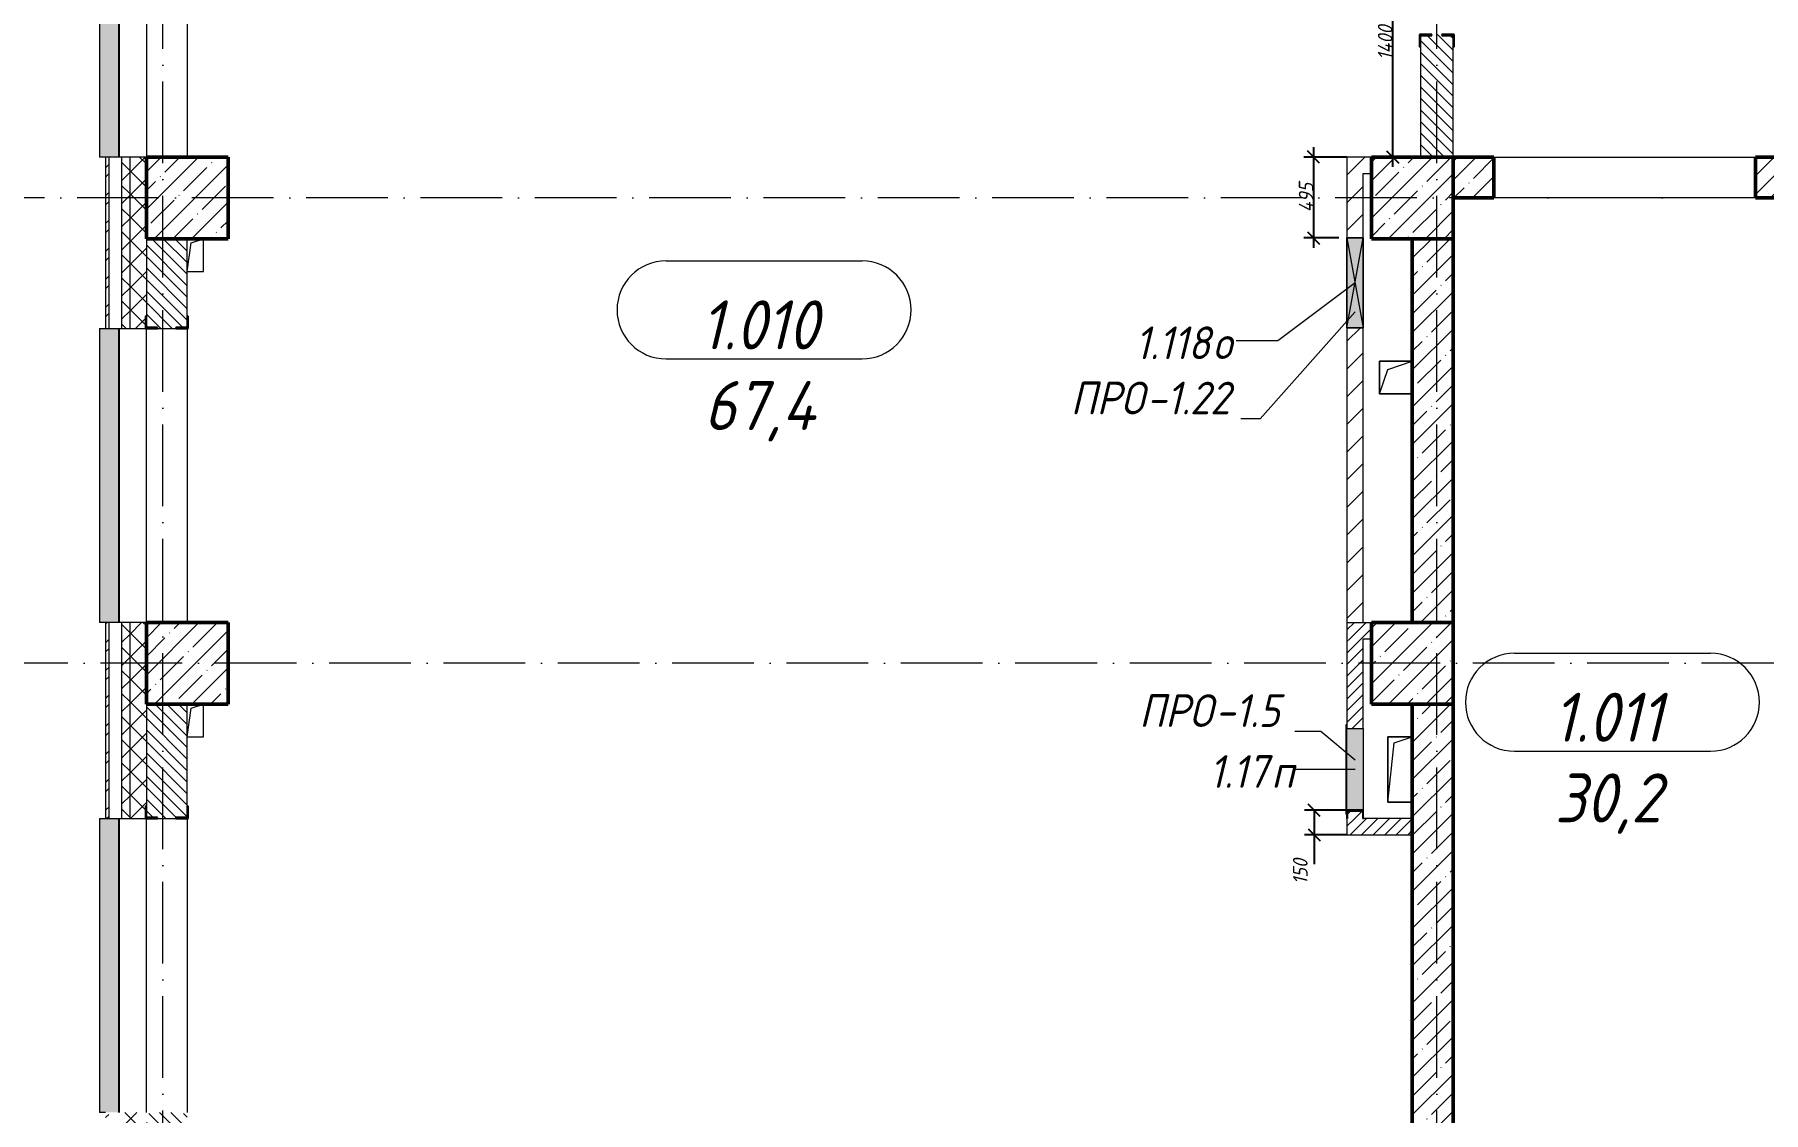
# Model space of a CAD drawing. Header units: millimetres. Extents: x -401725 to 250493, y 305116 to 802890.
# Drawn here: x -179649 to -169066, y 515197 to 521797 of the extents above; entities that cross this region are included whole.
import ezdxf

# ---------------------------------------------------------------- set-up
doc = ezdxf.new("R2010")
doc.units = ezdxf.units.MM
doc.linetypes.add('50_200_ШТРИХ_1Т_ш5_п1_п1_', pattern=[700, 500, -100, 0, -100])
for name, color, linetype, lineweight in [('A-____-____-DIMS', 7, 'Continuous', 9), ('A-DETL-GENF-OTLN', 7, 'Continuous', 9), ('A-FLOR-____-OTLN', 7, 'Continuous', 9), ('A-GENM-____-IDEN', 7, 'Continuous', 9), ('A-GENM-____-MCUT', 7, 'Continuous', 25), ('A-GENM-____-OTLN', 7, 'Continuous', 9), ('A-GENM-____-OTLN-1', 7, 'Continuous', 25), ('A-GLAZ-____-IDEN', 7, 'Continuous', 9), ('A-GLAZ-____-OTLN', 7, 'Continuous', 9), ('A-WALL-____-MCUT', 7, 'Continuous', 13), ('A-WALL-____-MCUT-1', 7, 'Continuous', 9), ('A-WALL-____-MCUT-2', 7, 'Continuous', 50), ('A-WALL-____-OTLN', 7, 'Continuous', 9), ('A-WALL-____-PATT-1', 7, 'Continuous', 9), ('A-WALL-FNSH-MCUT-1', 7, 'Continuous', 9), ('S-COLS-____-MCUT', 7, 'Continuous', 50), ('S-COLS-____-OTLN', 7, 'Continuous', 9), ('S-GRID-____-OTLN-1', 7, '50_200_ШТРИХ_1Т_ш5_п1_п1_', 9)]:
    doc.layers.add(name, color=color, linetype=linetype, lineweight=lineweight)
doc.layers.add('A-AREA-IDEN-1', color=7, linetype='Continuous', lineweight=9, true_color=0x000000)
doc.layers.add('A-GLAZ-____-OTLN-1', color=7, linetype='Continuous', lineweight=9, true_color=0xc0c0c0)
doc.styles.add('ISOCPEUR_I', font='isocpeui.ttf', dxfattribs={"width": 0.9, "height": 2.5})
doc.styles.add('ISOCPEUR_I_11', font='isocpeui.ttf', dxfattribs={"width": 0.9, "height": 200})
doc.styles.add('ISOCPEUR_I_7', font='isocpeui.ttf', dxfattribs={"width": 0.9, "height": 90})
doc.dimstyles.new('ISO-1_8_0_9К_СРЕДНИЙ_Кладочные_1', dxfattribs={"dimscale": 304.8, "dimtxt": 89.638306, "dimasz": 0.246063, "dimexe": 0.19685, "dimexo": 0, "dimgap": 0, "dimtad": 1, "dimdec": 3, "dimrnd": 0.001, "dimdsep": 46, "dimtxsty": 'ISOCPEUR_I_7', "dimblk1": 'OBLIQUE', "dimblk2": 'OBLIQUE', "dimsah": 1, "dimcen": 0.09, "dimdle": 0.19685, "dimazin": 0, "dimtfac": 1, "dimtdec": 4, "dimtix": 1, "dimtmove": 0, "dimatfit": 3, "dimfxl": 1, "dimtvp": 1, "dimtolj": 1, "dimtzin": 0, "dimarcsym": 2})
doc.dimstyles.new('ISO-1_8_0_9К_СРЕДНИЙ_Кладочные_2', dxfattribs={"dimscale": 304.8, "dimtxt": 89.638306, "dimasz": 0.246063, "dimexe": 0.19685, "dimexo": 0, "dimgap": 0, "dimtad": 1, "dimdec": 3, "dimrnd": 0.001, "dimdsep": 46, "dimtxsty": 'ISOCPEUR_I_7', "dimblk1": 'OBLIQUE', "dimblk2": 'OBLIQUE', "dimsah": 1, "dimcen": 0.09, "dimdle": 0.19685, "dimazin": 0, "dimtfac": 1, "dimtdec": 4, "dimtix": 1, "dimtmove": 1, "dimatfit": 3, "dimfxl": 1, "dimtvp": 1, "dimtolj": 1, "dimtzin": 0, "dimarcsym": 2})
pattern_1 = [(135, (-176515.067, 459015.94), (-35.35534, -35.35534), [])]
pattern_2 = [(45, (-176515.07, 459015.94), (-114.04925, 114.04925), []), (45, (-176401.02, 459015.94), (-114.04925, 114.04925), [201.612, -40.322, 3.353, -36.97])]
pattern_3 = [(45, (-176515.067, 459015.94), (-35.35534, 35.35534), [])]
pattern_4 = [(45, (-176515.07, 459015.94), (-84.85281, 84.85281), [])]
pattern_5 = [(45, (-176515.07, 459015.94), (-70.71068, 70.71068), []), (135, (-176515.07, 459015.94), (-70.71068, -70.71068), [])]

# ---------------------------------------------------------------- blocks, each defined once
blk = doc.blocks.new('BSC_Колонна _Прямоугольная - 500х500-V29-АР1_План отверстий 1 этажа в осях 1-64_Ю-ЯЯ')
at = {"layer": 'S-COLS-____-OTLN'}
h = blk.add_hatch(dxfattribs=at)
h.set_pattern_fill('FP_35', color=256, style=0, pattern_type=2)
h.set_pattern_definition([(45, (2200, -61781.04), (-114.04925, 114.04925), []), (45, (2314.05, -61781.04), (-114.04925, 114.04925), [201.613, -40.323, 3.353, -36.97])])
h.paths.add_polyline_path([(-250, -250), (250, -250), (250, 250), (-250, 250)], flags=0)
at = {"layer": 'S-COLS-____-MCUT'}
for p, q in [((250, 250), (-250, 250)), ((-250, 250), (-250, -250)), ((250, -250), (250, 250)), ((-250, -250), (250, -250))]:
    blk.add_line(p, q, dxfattribs=at)
blk = doc.blocks.new('BSC_Колонна _Прямоугольная - 500х500-V33-АР1_План отверстий 1 этажа в осях 1-64_Ю-ЯЯ')
at = {"layer": 'S-COLS-____-OTLN'}
h = blk.add_hatch(dxfattribs=at)
h.set_pattern_fill('FP_39', color=256, style=0, pattern_type=2)
h.set_pattern_definition([(45, (-5300, -61781.04), (-114.04925, 114.04925), []), (45, (-5185.95, -61781.04), (-114.04925, 114.04925), [201.613, -40.323, 3.353, -36.97])])
h.paths.add_polyline_path([(-250, -250), (250, -250), (250, 250), (-250, 250)], flags=0)
at = {"layer": 'S-COLS-____-MCUT'}
for p, q in [((250, 250), (-250, 250)), ((-250, 250), (-250, -250)), ((250, -250), (250, 250)), ((-250, -250), (250, -250))]:
    blk.add_line(p, q, dxfattribs=at)
blk = doc.blocks.new('BSC_Колонна _Прямоугольная - 500х500-V62-АР1_План отверстий 1 этажа в осях 1-64_Ю-ЯЯ')
at = {"layer": 'S-COLS-____-OTLN'}
h = blk.add_hatch(dxfattribs=at)
h.set_pattern_fill('FP_70', color=256, style=0, pattern_type=2)
h.set_pattern_definition([(45, (2200, -58931.04), (-114.04925, 114.04925), []), (45, (2314.05, -58931.04), (-114.04925, 114.04925), [201.613, -40.323, 3.353, -36.97])])
h.paths.add_polyline_path([(-250, -250), (250, -250), (250, 250), (-250, 250), (-250, -93)], flags=0)
at = {"layer": 'S-COLS-____-MCUT'}
for p, q in [((250, 250), (-250, 250)), ((-250, 250), (-250, -250)), ((250, -250), (250, 250)), ((-250, -250), (250, -250))]:
    blk.add_line(p, q, dxfattribs=at)
blk = doc.blocks.new('BSC_Колонна _Прямоугольная - 500х500-V63-АР1_План отверстий 1 этажа в осях 1-64_Ю-ЯЯ')
at = {"layer": 'S-COLS-____-OTLN'}
h = blk.add_hatch(dxfattribs=at)
h.set_pattern_fill('FP_71', color=256, style=0, pattern_type=2)
h.set_pattern_definition([(45, (-5300, -58931.04), (-114.04925, 114.04925), []), (45, (-5185.95, -58931.04), (-114.04925, 114.04925), [201.613, -40.323, 3.353, -36.97])])
h.paths.add_polyline_path([(-250, -250), (250, -250), (250, 250), (-250, 250)], flags=0)
at = {"layer": 'S-COLS-____-MCUT'}
for p, q in [((250, 250), (-250, 250)), ((-250, 250), (-250, -250)), ((250, -250), (250, 250)), ((-250, -250), (250, -250))]:
    blk.add_line(p, q, dxfattribs=at)
blk = doc.blocks.new('Фахверк_СКБ_Уголок - 200_4010-27904286-АР1_План отверстий 1 этажа в осях 1-64_Ю-ЯЯ')
at = {"layer": 'A-GENM-____-MCUT'}
for p, q in [((200, 156), (125, 156)), ((125, 156), (125, 81)), ((131, 81), (131, 150)), ((131, 150), (200, 150)), ((200, 150), (200, 156)), ((125, 81), (131, 81)), ((131, 19), (125, 19)), ((125, 19), (125, -56)), ((131, -50), (131, 19)), ((125, -56), (200, -56)), ((200, -50), (131, -50)), ((200, -56), (200, -50))]:
    blk.add_line(p, q, dxfattribs=at)
blk = doc.blocks.new('Фахверк_СКБ_Уголок - 250_2700-27497298-АР1_План отверстий 1 этажа в осях 1-64_Ю-ЯЯ')
at = {"layer": 'A-GENM-____-MCUT'}
for p, q in [((200, 181), (125, 181)), ((125, 181), (125, 106)), ((125, 106), (131, 106)), ((131, 106), (131, 175)), ((131, 175), (200, 175)), ((200, 175), (200, 181)), ((131, -6), (125, -6)), ((125, -6), (125, -81)), ((125, -81), (200, -81)), ((131, -75), (131, -6)), ((200, -75), (131, -75)), ((200, -81), (200, -75))]:
    blk.add_line(p, q, dxfattribs=at)
blk = doc.blocks.new('AR_Отверстие Ниша - Лючок-32405808-АР1_План отверстий 1 этажа в осях 1-64_Ю-ЯЯ')
at = {"layer": 'A-GLAZ-____-OTLN'}
blk.add_hatch(color=256, dxfattribs=at).paths.add_polyline_path([(-250, 50), (-250, -50), (250, -50), (250, 50)], flags=0)
for p, q in [((-250, 50), (250, 50)), ((250, 50), (250, -50)), ((250, -50), (-250, -50))]:
    blk.add_line(p, q, dxfattribs=at)
blk = doc.blocks.new('Л_Общий_Лючок - Лючок-29741473-АР1_План отверстий 1 этажа в осях 1-64_Ю-ЯЯ')
at = {"layer": 'A-GLAZ-____-OTLN-1'}
blk.add_hatch(color=256, dxfattribs=at).paths.add_polyline_path([(524, 0), (-24, 0), (-24, -6), (524, -6)], flags=0)
at = {"layer": 'A-GLAZ-____-OTLN'}
for p, q in [((-24, 0), (-24, -6)), ((524, 0), (524, -6)), ((-24, -6), (524, -6))]:
    blk.add_line(p, q, dxfattribs=at)
blk = doc.blocks.new('154_Фахверк_СКБ_Швеллер - Тип_100_4010_1-28088705-АР1_План отверстий 1 этажа в осях 1-64_Ю-ЯЯ')
at = {"layer": 'A-GENM-____-MCUT'}
for p, q in [((175, 50), (125, 50)), ((125, 50), (125, -50)), ((128, 47), (175, 47)), ((128, -47), (128, 47)), ((175, 47), (175, 50)), ((125, -50), (175, -50)), ((175, -47), (128, -47)), ((175, -50), (175, -47))]:
    blk.add_line(p, q, dxfattribs=at)
blk = doc.blocks.new('AR_Отверстие прямоугольное _в плите_ - AR_Отверстие прямоугольное _в плите_-30459278-АР1_План отверстий 1 этажа в осях 1-64_Ю-ЯЯ')
at = {"layer": 'A-GENM-____-OTLN'}
for p, q in [((75, 200), (-75, 200)), ((-75, 200), (-75, -200)), ((-75, -200), (-37, 163)), ((-37, 163), (75, 200)), ((-75, -200), (75, -200))]:
    blk.add_line(p, q, dxfattribs=at)
blk = doc.blocks.new('AR_Отверстие прямоугольное _в плите_ - AR_Отверстие прямоугольное _в плите_-V212-АР1_План отверстий 1 этажа в осях 1-64_Ю-ЯЯ')
at = {"layer": 'A-GENM-____-OTLN'}
for p, q in [((50, 100), (-50, 100)), ((-50, -100), (-25, 75)), ((-25, 75), (50, 100)), ((50, -100), (50, 100)), ((-50, -100), (50, -100))]:
    blk.add_line(p, q, dxfattribs=at)
blk = doc.blocks.new('AR_Отверстие прямоугольное _в плите_ - AR_Отверстие прямоугольное _в плите_-V246-АР1_План отверстий 1 этажа в осях 1-64_Ю-ЯЯ')
at = {"layer": 'A-GENM-____-OTLN'}
for p, q in [((100, 100), (-100, 100)), ((-100, 100), (-100, -100)), ((-100, -100), (-50, 50)), ((-50, 50), (100, 100)), ((-100, -100), (100, -100))]:
    blk.add_line(p, q, dxfattribs=at)
blk = doc.blocks.new('Отлив_СКБ - Отлив витража_120_НВФ-31885689-АР1_План отверстий 1 этажа в осях 1-64_Ю-ЯЯ')
at = {"layer": 'A-GLAZ-____-OTLN-1'}
for points in [[(1800, 2), (1800, 120), (0, 120), (0, 2), (750, 2)], [(1800, 0), (1800, 2), (0, 2), (0, 0), (750, 0)]]:
    blk.add_hatch(color=256, dxfattribs=at).paths.add_polyline_path(points, flags=0)
at = {"layer": 'A-GLAZ-____-OTLN'}
for p, q in [((0, 83), (0, 120)), ((1800, 120), (0, 120)), ((1800, 120), (1800, 83)), ((0, 2), (1800, 2)), ((1800, 0), (0, 0))]:
    blk.add_line(p, q, dxfattribs=at)
blk = doc.blocks.new('AR_Отверстие прямоугольное _в стене_ - AR_Отверстие прямоугольное _в стене__ОВ-36689316-АР1_План отверстий 1 этажа в осях 1-64_Ю-ЯЯ')
at = {"layer": 'A-GLAZ-____-OTLN'}
blk.add_hatch(color=256, dxfattribs=at).paths.add_polyline_path([(-275, -50), (275, -50), (275, 50), (-275, 50)], flags=0)
at = {"layer": 'A-DETL-GENF-OTLN'}
for p, q in [((-275, -50), (-275, 50)), ((-275, 50), (275, 50)), ((275, 50), (-275, -50)), ((-275, 50), (275, -50)), ((275, 50), (-275, 50)), ((-275, 50), (-275, -50)), ((275, 50), (275, -50)), ((275, -50), (275, 50)), ((275, -50), (-275, -50)), ((-275, -50), (275, -50))]:
    blk.add_line(p, q, dxfattribs=at)
blk = doc.blocks.new('_Oblique')
at = {"color": 0, "linetype": 'ByBlock', "lineweight": -2}
blk.add_line((-0.5, -0.5), (0.5, 0.5), dxfattribs=at)
blk = doc.blocks.new('*D13602')
at = {"layer": 'A-____-____-DIMS', "color": 0, "lineweight": -2, "transparency": 16777216}
for p, q in [((-171567, 517047), (-171876, 517047)), ((-171816, 517047), (-171816, 516837)), ((-171615, 516897), (-171876, 516897)), ((-171816, 516897), (-171816, 516718))]:
    blk.add_line(p, q, dxfattribs=at)
at = {"layer": 'Defpoints', "color": 0, "transparency": 16777216}
for p in [(-171816, 517047), (-171567, 517047), (-171615, 516897)]:
    blk.add_point(p, dxfattribs=at)
at = {"layer": 'A-____-____-DIMS', "color": 0, "lineweight": -2, "transparency": 16777216, "xscale": 75, "yscale": 75, "zscale": 75}
for p, rotation in [((-171816, 517047), 90), ((-171816, 516897), 270)]:
    blk.add_blockref('_Oblique', p, dxfattribs=dict(at, rotation=rotation))
at = {"layer": 'A-____-____-DIMS', "color": 0, "transparency": 16777216, "insert": (-171946, 516594), "char_height": 90, "width": 368.21, "attachment_point": 1, "rotation": 90, "line_spacing_factor": 1.149209, "style": 'ISOCPEUR_I_7'}
blk.add_mtext('\\A1;150', dxfattribs=at)
blk = doc.blocks.new('*D13635')
at = {"layer": 'A-____-____-DIMS', "color": 0, "lineweight": -2, "transparency": 16777216}
for p, q in [((-171171, 522447), (-171396, 522447)), ((-171336, 522507), (-171336, 520987)), ((-170965, 521047), (-171396, 521047))]:
    blk.add_line(p, q, dxfattribs=at)
at = {"layer": 'Defpoints', "color": 0, "transparency": 16777216}
for p in [(-171171, 522447), (-171336, 521047), (-170965, 521047)]:
    blk.add_point(p, dxfattribs=at)
at = {"layer": 'A-____-____-DIMS', "color": 0, "lineweight": -2, "transparency": 16777216, "xscale": 75, "yscale": 75, "zscale": 75}
for p, rotation in [((-171336, 522447), 90), ((-171336, 521047), 270)]:
    blk.add_blockref('_Oblique', p, dxfattribs=dict(at, rotation=rotation))
at = {"layer": 'A-____-____-DIMS', "color": 0, "transparency": 16777216, "insert": (-171381, 521747), "char_height": 90, "width": 521.28, "attachment_point": 5, "rotation": 90, "style": 'ISOCPEUR_I_7'}
blk.add_mtext('\\A1;1400', dxfattribs=at)
blk = doc.blocks.new('*D13636')
at = {"layer": 'A-____-____-DIMS', "color": 0, "lineweight": -2, "transparency": 16777216}
for p, q in [((-171615, 521047), (-171880, 521047)), ((-171820, 521107), (-171820, 520492)), ((-171665, 520552), (-171880, 520552))]:
    blk.add_line(p, q, dxfattribs=at)
at = {"layer": 'Defpoints', "color": 0, "transparency": 16777216}
for p in [(-171615, 521047), (-171820, 520552), (-171665, 520552)]:
    blk.add_point(p, dxfattribs=at)
at = {"layer": 'A-____-____-DIMS', "color": 0, "lineweight": -2, "transparency": 16777216, "xscale": 75, "yscale": 75, "zscale": 75}
for p, rotation in [((-171820, 521047), 90), ((-171820, 520552), 270)]:
    blk.add_blockref('_Oblique', p, dxfattribs=dict(at, rotation=rotation))
at = {"layer": 'A-____-____-DIMS', "color": 0, "transparency": 16777216, "insert": (-171865, 520799), "char_height": 90, "width": 426.13, "attachment_point": 5, "rotation": 90, "style": 'ISOCPEUR_I_7'}
blk.add_mtext('\\A1;495', dxfattribs=at)
blk = doc.blocks.new('AAR_СКБ_Марка_помещения_1_5 ммп - Номер _ Площадь-27962135-АИ_План этажа_Стены_1')
at = {"layer": 'A-AREA-IDEN-1'}
for p, q in [((-2.987, 3), (3.013, 3)), ((-2.987, 0), (3.013, 0))]:
    blk.add_line(p, q, dxfattribs=at)
for centre, start, end in [((-2.987, 1.5), 90, 270), ((3.013, 1.5), 270, 90)]:
    blk.add_arc(centre, 1.5, start, end, dxfattribs=at)

msp = doc.modelspace()

# ---------------------------------------------------------------- hatches: boundary and pattern name
at = {"layer": 'A-WALL-____-PATT-1'}
h = msp.add_hatch(dxfattribs=at)
h.set_pattern_fill('FP_3', color=256, style=0, pattern_type=2)
h.set_pattern_definition([(45, (-176515.07, 459015.94), (-85.53659, 85.53659), []), (45, (-176458.04, 459015.94), (-85.53659, 85.53659), [])])
h.paths.add_polyline_path([(-179215.0675, 513946.983), (-179195.0675, 513946.983), (-179195.0675, 515196.983), (-179215.0675, 515196.983), (-179215.0675, 514625.3138)], flags=0)
h.paths.add_polyline_path([(-179215.0675, 516996.983), (-179195.0675, 516996.983), (-179195.0675, 518196.983), (-179215.0675, 518196.983), (-179215.0675, 517854.284)], flags=0)
h.paths.add_polyline_path([(-179195.0675, 519996.983), (-179195.0675, 521046.983), (-179215.0675, 521046.983), (-179215.0675, 519996.983)], flags=0)
h.paths.add_polyline_path([(-179195.0675, 522846.983), (-179195.0675, 523996.983), (-179215.0675, 523996.983), (-179215.0675, 522846.983)], flags=0)
h.paths.add_polyline_path([(-179215.0675, 525796.983), (-179195.0675, 525796.983), (-179195.0675, 526946.983), (-179215.0675, 526946.983), (-179215.0675, 525926.7096)], flags=0)
h = msp.add_hatch(dxfattribs=at)
h.set_pattern_fill('FP_1', color=256, style=0, pattern_type=2)
h.set_pattern_definition(pattern_5)
h.paths.add_polyline_path([(-179115.0675, 514046.983), (-179065.0675, 514046.983), (-179065.0675, 515196.983), (-179115.0675, 515196.983), (-179115.0675, 514625.3138)], flags=0)
h.paths.add_polyline_path([(-179115.0675, 516996.983), (-179065.0675, 516996.983), (-179065.0675, 518196.983), (-179115.0675, 518196.983), (-179115.0675, 517854.284)], flags=0)
h.paths.add_polyline_path([(-179115.0675, 519996.983), (-179065.0675, 519996.983), (-179065.0675, 521046.983), (-179115.0675, 521046.983), (-179115.0675, 520276.0117)], flags=0)
h.paths.add_polyline_path([(-179065.0675, 522846.983), (-179065.0675, 523996.983), (-179115.0675, 523996.983), (-179115.0675, 522846.983)], flags=0)
h.paths.add_polyline_path([(-179065.0675, 525796.983), (-179065.0675, 526696.983), (-179115.0675, 526696.983), (-179115.0675, 525796.983)], flags=0)
h = msp.add_hatch(dxfattribs=at)
h.set_pattern_fill('FP_1', color=256, style=0, pattern_type=2)
h.set_pattern_definition(pattern_5)
h.paths.add_polyline_path([(-179065.0675, 514096.983), (-178965.0675, 514096.983), (-178965.0675, 515121.983), (-178971.0675, 515121.983), (-178971.0675, 515196.983), (-179065.0675, 515196.983), (-179065.0675, 514625.3138)], flags=0)
h.paths.add_polyline_path([(-178971.0675, 516996.983), (-178971.0675, 517071.983), (-178965.0675, 517071.983), (-178965.0675, 518196.983), (-179065.0675, 518196.983), (-179065.0675, 516996.983)], flags=0)
h.paths.add_polyline_path([(-178971.0675, 519996.983), (-178971.0675, 520071.983), (-178965.0675, 520071.983), (-178965.0675, 521046.983), (-179065.0675, 521046.983), (-179065.0675, 519996.983)], flags=0)
h.paths.add_polyline_path([(-178971.0675, 522846.983), (-178971.0675, 522921.983), (-178965.0675, 522921.983), (-178965.0675, 523921.983), (-178971.0675, 523921.983), (-178971.0675, 523996.983), (-179065.0675, 523996.983), (-179065.0675, 522846.983)], flags=0)
h.paths.add_polyline_path([(-179065.0675, 525796.983), (-178971.0675, 525796.983), (-178971.0675, 525871.983), (-178965.0675, 525871.983), (-178965.0675, 526696.983), (-179065.0675, 526696.983), (-179065.0675, 525926.7096)], flags=0)
h = msp.add_hatch(dxfattribs=at)
h.set_pattern_fill('FP_6', color=256, style=0, pattern_type=2)
h.set_pattern_definition(pattern_1)
h.paths.add_polyline_path([(-171034.0675, 521046.983), (-170965.0675, 521046.983), (-170965.0675, 521790.983), (-171034.0675, 521790.983), (-171034.0675, 521796.983), (-171096.0675, 521796.983), (-171096.0675, 521790.983), (-171165.0675, 521790.983), (-171165.0675, 521046.983)], flags=0)
h.paths.add_polyline_path([(-171034.0675, 523496.983), (-171034.0675, 523502.983), (-170965.0675, 523502.983), (-170965.0675, 526196.983), (-171165.0675, 526196.983), (-171165.0675, 523502.983), (-171096.0675, 523502.983), (-171096.0675, 523496.983)], flags=0)
h = msp.add_hatch(dxfattribs=at)
h.set_pattern_fill('FP_4', color=256, style=0, pattern_type=2)
h.set_pattern_definition(pattern_4)
h.paths.add_polyline_path([(-171515.0675, 520946.983), (-171465.0675, 520946.983), (-171465.0675, 521046.983), (-171615.0675, 521046.983), (-171615.0675, 520946.983)], flags=0)
h = msp.add_hatch(dxfattribs=at)
h.set_pattern_fill('FP_13', color=256, style=0, pattern_type=2)
h.set_pattern_definition(pattern_2)
h.paths.add_polyline_path([(-168915.0675, 520796.983), (-168915.0675, 521046.983), (-169115.0675, 521046.983), (-169115.0675, 520796.983)], flags=0)
h.paths.add_polyline_path([(-170965.0675, 520796.983), (-170715.0675, 520796.983), (-170715.0675, 521046.983), (-170965.0675, 521046.983)], flags=0)
h = msp.add_hatch(dxfattribs=at)
h.set_pattern_fill('FP_4', color=256, style=0, pattern_type=2)
h.set_pattern_definition(pattern_4)
h.paths.add_polyline_path([(-171515.0675, 518196.983), (-171515.0675, 520001.983), (-171615.0675, 520001.983), (-171615.0675, 518196.983)], flags=0)
h.paths.add_polyline_path([(-171615.0675, 520551.983), (-171515.0675, 520551.983), (-171515.0675, 520946.983), (-171615.0675, 520946.983)], flags=0)
h = msp.add_hatch(dxfattribs=at)
h.set_pattern_fill('FP_6', color=256, style=0, pattern_type=2)
h.set_pattern_definition(pattern_1)
h.paths.add_polyline_path([(-178784.0675, 519996.983), (-178784.0675, 520002.983), (-178715.0675, 520002.983), (-178715.0675, 520546.983), (-178965.0675, 520546.983), (-178965.0675, 520002.983), (-178896.0675, 520002.983), (-178896.0675, 519996.983)], flags=0)
h = msp.add_hatch(dxfattribs=at)
h.set_pattern_fill('FP_13', color=256, style=0, pattern_type=2)
h.set_pattern_definition(pattern_2)
h.paths.add_polyline_path([(-170965.0675, 518196.983), (-170965.0675, 520546.983), (-171215.0675, 520546.983), (-171215.0675, 518196.983)], flags=0)
h = msp.add_hatch(dxfattribs=at)
h.set_pattern_fill('FP_5', color=256, style=0, pattern_type=2)
h.set_pattern_definition(pattern_3)
h.paths.add_polyline_path([(-171515.0675, 518096.983), (-171465.0675, 518096.983), (-171465.0675, 518196.983), (-171615.0675, 518196.983), (-171615.0675, 518096.983)], flags=0)
h = msp.add_hatch(dxfattribs=at)
h.set_pattern_fill('FP_5', color=256, style=0, pattern_type=2)
h.set_pattern_definition(pattern_3)
h.paths.add_polyline_path([(-171518.0675, 516996.983), (-171518.0675, 517043.983), (-171612.0675, 517043.983), (-171612.0675, 516996.983), (-171565.0675, 516996.983)], flags=0)
h.paths.add_polyline_path([(-171615.0675, 517546.983), (-171515.0675, 517546.983), (-171515.0675, 518096.983), (-171615.0675, 518096.983)], flags=0)
h = msp.add_hatch(dxfattribs=at)
h.set_pattern_fill('FP_6', color=256, style=0, pattern_type=2)
h.set_pattern_definition(pattern_1)
h.paths.add_polyline_path([(-178715.0675, 514696.983), (-178715.0675, 515190.983), (-178784.0675, 515190.983), (-178784.0675, 515196.983), (-178896.0675, 515196.983), (-178896.0675, 515190.983), (-178965.0675, 515190.983), (-178965.0675, 514696.983), (-178784.0675, 514696.983)], flags=0)
h.paths.add_polyline_path([(-178784.0675, 516996.983), (-178784.0675, 517002.983), (-178715.0675, 517002.983), (-178715.0675, 517696.983), (-178965.0675, 517696.983), (-178965.0675, 517002.983), (-178896.0675, 517002.983), (-178896.0675, 516996.983)], flags=0)
h = msp.add_hatch(dxfattribs=at)
h.set_pattern_fill('FP_13', color=256, style=0, pattern_type=2)
h.set_pattern_definition(pattern_2)
h.paths.add_polyline_path([(-170965.0675, 514446.983), (-170965.0675, 517696.983), (-171215.0675, 517696.983), (-171215.0675, 514446.983)], flags=0)
h = msp.add_hatch(dxfattribs=at)
h.set_pattern_fill('FP_5', color=256, style=0, pattern_type=2)
h.set_pattern_definition(pattern_3)
h.paths.add_polyline_path([(-171515.0675, 516896.983), (-171215.0675, 516896.983), (-171215.0675, 516996.983), (-171615.0675, 516996.983), (-171615.0675, 516896.983), (-171518.0675, 516896.983)], flags=0)

# ---------------------------------------------------------------- linework, layer by layer
at = {"layer": 'A-FLOR-____-OTLN'}
for p, q in [((-171415.0675, 519796.983), (-171215.0675, 519796.983)), ((-171415.0675, 519596.983), (-171415.0675, 519796.983)), ((-171215.0675, 519596.983), (-171415.0675, 519596.983)), ((-171365.0675, 517496.983), (-171215.0675, 517496.983)), ((-171365.0675, 517096.983), (-171365.0675, 517496.983)), ((-171215.0675, 517096.983), (-171365.0675, 517096.983))]:
    msp.add_line(p, q, dxfattribs=at)
at = {"layer": 'A-GENM-____-IDEN'}
for p, q in [((-171565.0675, 520099.7468), (-172145.6501, 519444.309)), ((-172145.6501, 519444.309), (-172264.8319, 519444.309)), ((-171774.5456, 517530.1756), (-171934.0237, 517530.1756)), ((-171565.0675, 517354.2062), (-171774.5456, 517530.1756))]:
    msp.add_line(p, q, dxfattribs=at)
at = {"layer": 'A-GLAZ-____-IDEN'}
for p, q in [((-171565.0675, 520276.983), (-172039.0446, 519922.1911)), ((-172039.0446, 519922.1911), (-172292.8125, 519922.1911)), ((-171565.0675, 517296.983), (-171934.0237, 517296.983))]:
    msp.add_line(p, q, dxfattribs=at)
at = {"layer": 'A-WALL-____-MCUT'}
for p, q in [((-171165.0675, 521721.983), (-171165.0675, 521046.983)), ((-170965.0675, 521046.983), (-170965.0675, 521721.983)), ((-178965.0675, 521046.983), (-179195.0675, 521046.983)), ((-179195.0675, 521046.983), (-179195.0675, 519996.983)), ((-178715.0675, 520071.983), (-178715.0675, 520546.983)), ((-179195.0675, 519996.983), (-178971.0675, 519996.983)), ((-178896.0675, 519996.983), (-178784.0675, 519996.983)), ((-178965.0675, 518196.983), (-179195.0675, 518196.983)), ((-179195.0675, 518196.983), (-179195.0675, 516996.983)), ((-178715.0675, 517071.983), (-178715.0675, 517696.983)), ((-179195.0675, 516996.983), (-178971.0675, 516996.983)), ((-178896.0675, 516996.983), (-178784.0675, 516996.983))]:
    msp.add_line(p, q, dxfattribs=at)
at = {"layer": 'A-WALL-____-MCUT-1'}
for p, q in [((-179115.0675, 519996.983), (-179115.0675, 521046.983)), ((-179065.0675, 519996.983), (-179065.0675, 521046.983)), ((-178965.0675, 520546.983), (-178965.0675, 520071.983)), ((-179115.0675, 516996.983), (-179115.0675, 518196.983)), ((-179065.0675, 516996.983), (-179065.0675, 518196.983)), ((-178965.0675, 517696.983), (-178965.0675, 517071.983))]:
    msp.add_line(p, q, dxfattribs=at)
at = {"layer": 'A-WALL-____-MCUT-2'}
for p, q in [((-170715.0675, 521046.983), (-170965.0675, 521046.983)), ((-170715.0675, 520796.983), (-170715.0675, 521046.983)), ((-168915.0675, 521046.983), (-169115.0675, 521046.983)), ((-169115.0675, 521046.983), (-169115.0675, 520796.983)), ((-170965.0675, 520796.983), (-170715.0675, 520796.983)), ((-169115.0675, 520796.983), (-168915.0675, 520796.983)), ((-171215.0675, 520546.983), (-171215.0675, 518196.983)), ((-170965.0675, 518196.983), (-170965.0675, 520546.983)), ((-171215.0675, 517696.983), (-171215.0675, 514446.983)), ((-170965.0675, 514196.983), (-170965.0675, 517696.983))]:
    msp.add_line(p, q, dxfattribs=at)
at = {"layer": 'A-WALL-____-OTLN'}
for p, q in [((-178965.0675, 522846.983), (-178965.0675, 521046.983)), ((-178715.0675, 522846.983), (-178715.0675, 521046.983)), ((-170715.0675, 521046.983), (-169115.0675, 521046.983)), ((-169115.0675, 520796.983), (-170715.0675, 520796.983)), ((-178965.0675, 518196.983), (-178965.0675, 519996.983)), ((-178715.0675, 519996.983), (-178715.0675, 518196.983)), ((-178965.0675, 515196.983), (-178965.0675, 516996.983)), ((-178715.0675, 516996.983), (-178715.0675, 515196.983))]:
    msp.add_line(p, q, dxfattribs=at)
at = {"layer": 'A-WALL-FNSH-MCUT-1'}
for p, q in [((-179215.0675, 521046.983), (-179215.0675, 519996.983)), ((-179195.0675, 521046.983), (-179215.0675, 521046.983)), ((-171615.0675, 521046.983), (-171615.0675, 520551.983)), ((-171465.0675, 521046.983), (-171615.0675, 521046.983)), ((-171515.0675, 520551.983), (-171515.0675, 520946.983)), ((-171515.0675, 520946.983), (-171465.0675, 520946.983)), ((-179215.0675, 519996.983), (-179195.0675, 519996.983)), ((-171615.0675, 520001.983), (-171615.0675, 517546.983)), ((-171515.0675, 518196.983), (-171515.0675, 520001.983)), ((-179215.0675, 518196.983), (-179215.0675, 516996.983)), ((-179195.0675, 518196.983), (-179215.0675, 518196.983)), ((-171615.0675, 518196.983), (-171465.0675, 518196.983)), ((-171515.0675, 517546.983), (-171515.0675, 518096.983)), ((-171515.0675, 518096.983), (-171465.0675, 518096.983)), ((-179215.0675, 516996.983), (-179195.0675, 516996.983)), ((-171615.0675, 516996.983), (-171615.0675, 516896.983)), ((-171215.0675, 516996.983), (-171515.0675, 516996.983)), ((-171615.0675, 516896.983), (-171215.0675, 516896.983))]:
    msp.add_line(p, q, dxfattribs=at)
at = {"layer": 'S-GRID-____-OTLN-1'}
for p, q in [((-178865.0675, 511907.5288), (-178865.0675, 549908.7924)), ((-171065.0675, 511907.5288), (-171065.0675, 549908.7924)), ((-165585.6869, 520796.983), (-181183.8377, 520796.983)), ((-101035.027, 517946.983), (-181183.8377, 517946.983))]:
    msp.add_line(p, q, dxfattribs=at)

# ---------------------------------------------------------------- block references
at = {"layer": 'A-AREA-IDEN-1', "xscale": 199.9999999999999, "yscale": 199.9999999999999, "zscale": 199.9999999999999}
for p in [(-175186.1785, 519811.0886), (-169992.3841, 517408.6442)]:
    msp.add_blockref('AAR_СКБ_Марка_помещения_1_5 ммп - Номер _ Площадь-27962135-АИ_План этажа_Стены_1', p, dxfattribs=at)
at = {"layer": 'A-GENM-____-OTLN'}
for name, p in [('AR_Отверстие прямоугольное _в плите_ - AR_Отверстие прямоугольное _в плите_-V212-АР1_План отверстий 1 этажа в осях 1-64_Ю-ЯЯ', (-178665.0675, 520446.6355)), ('AR_Отверстие прямоугольное _в плите_ - AR_Отверстие прямоугольное _в плите_-V246-АР1_План отверстий 1 этажа в осях 1-64_Ю-ЯЯ', (-171315.0675, 519696.983)), ('AR_Отверстие прямоугольное _в плите_ - AR_Отверстие прямоугольное _в плите_-V212-АР1_План отверстий 1 этажа в осях 1-64_Ю-ЯЯ', (-178665.0675, 517596.6355)), ('AR_Отверстие прямоугольное _в плите_ - AR_Отверстие прямоугольное _в плите_-30459278-АР1_План отверстий 1 этажа в осях 1-64_Ю-ЯЯ', (-171290.0675, 517296.983))]:
    msp.add_blockref(name, p, dxfattribs=at)
at = {"layer": 'A-GENM-____-OTLN-1'}
for name, p, rotation in [('Фахверк_СКБ_Уголок - 200_4010-27904286-АР1_План отверстий 1 этажа в осях 1-64_Ю-ЯЯ', (-171115.0675, 521921.983), 269.9999999999999), ('Фахверк_СКБ_Уголок - 250_2700-27497298-АР1_План отверстий 1 этажа в осях 1-64_Ю-ЯЯ', (-178790.0675, 519871.983), 89.99999999999991), ('Фахверк_СКБ_Уголок - 250_2700-27497298-АР1_План отверстий 1 этажа в осях 1-64_Ю-ЯЯ', (-178790.0675, 516871.983), 89.99999999999991), ('154_Фахверк_СКБ_Швеллер - Тип_100_4010_1-28088705-АР1_План отверстий 1 этажа в осях 1-64_Ю-ЯЯ', (-171565.0675, 517171.983), 269.9999999999999)]:
    msp.add_blockref(name, p, dxfattribs=dict(at, rotation=rotation))
at = {"layer": 'A-GLAZ-____-OTLN'}
for name, p, rotation in [('Отлив_СКБ - Отлив витража_120_НВФ-31885689-АР1_План отверстий 1 этажа в осях 1-64_Ю-ЯЯ', (-179132.0675, 521046.983), 90), ('AR_Отверстие прямоугольное _в стене_ - AR_Отверстие прямоугольное _в стене__ОВ-36689316-АР1_План отверстий 1 этажа в осях 1-64_Ю-ЯЯ', (-171565.0675, 520276.983), 90.0000000000001), ('Отлив_СКБ - Отлив витража_120_НВФ-31885689-АР1_План отверстий 1 этажа в осях 1-64_Ю-ЯЯ', (-179132.0675, 518196.983), 90), ('Л_Общий_Лючок - Лючок-29741473-АР1_План отверстий 1 этажа в осях 1-64_Ю-ЯЯ', (-171615.0675, 517546.983), 269.9999999999999), ('AR_Отверстие Ниша - Лючок-32405808-АР1_План отверстий 1 этажа в осях 1-64_Ю-ЯЯ', (-171565.0675, 517296.983), 89.9999999999999), ('Отлив_СКБ - Отлив витража_120_НВФ-31885689-АР1_План отверстий 1 этажа в осях 1-64_Ю-ЯЯ', (-179132.0675, 515196.983), 90)]:
    msp.add_blockref(name, p, dxfattribs=dict(at, rotation=rotation))
at = {"layer": 'S-COLS-____-OTLN'}
for name, p in [('BSC_Колонна _Прямоугольная - 500х500-V29-АР1_План отверстий 1 этажа в осях 1-64_Ю-ЯЯ', (-178715.0675, 520796.983)), ('BSC_Колонна _Прямоугольная - 500х500-V33-АР1_План отверстий 1 этажа в осях 1-64_Ю-ЯЯ', (-171215.0675, 520796.983)), ('BSC_Колонна _Прямоугольная - 500х500-V62-АР1_План отверстий 1 этажа в осях 1-64_Ю-ЯЯ', (-178715.0675, 517946.983)), ('BSC_Колонна _Прямоугольная - 500х500-V63-АР1_План отверстий 1 этажа в осях 1-64_Ю-ЯЯ', (-171215.0675, 517946.983))]:
    msp.add_blockref(name, p, dxfattribs=at)

# ---------------------------------------------------------------- texts
at = {"layer": 'A-AREA-IDEN-1', "char_height": 300, "attachment_point": 8, "line_spacing_factor": 1.139951, "style": 'ISOCPEUR_I'}
for s, insert, width in [('\\pxqc,t8.46667,16.93333,25.4,33.86667,42.33333,50.8,59.26667,67.73333,76.2,84.66667,93.13333,101.6,110.06667,118.53333,127,135.46667,143.93333,152.4,160.86667,169.33333,177.8,186.26667,194.73333,203.2,211.66667,220.13333,228.6,237.06667,245.53333,254,262.46667,270.93333;{1.010}', (-175211.6075, 519869.4184), 846), ('\\pxqc,t8.46667,16.93333,25.4,33.86667,42.33333,50.8,59.26667,67.73333,76.2,84.66667,93.13333,101.6,110.06667,118.53333,127,135.46667,143.93333,152.4,160.86667,169.33333,177.8,186.26667,194.73333,203.2,211.66667,220.13333,228.6,237.06667,245.53333,254,262.46667,270.93333;{67,4}', (-175211.6075, 519305.4705), 794), ('\\pxqc,t8.46667,16.93333,25.4,33.86667,42.33333,50.8,59.26667,67.73333,76.2,84.66667,93.13333,101.6,110.06667,118.53333,127,135.46667,143.93333,152.4,160.86667,169.33333,177.8,186.26667,194.73333,203.2,211.66667,220.13333,228.6,237.06667,245.53333,254,262.46667,270.93333;{1.011}', (-170017.8132, 517466.974), 794), ('\\pxqc,t8.46667,16.93333,25.4,33.86667,42.33333,50.8,59.26667,67.73333,76.2,84.66667,93.13333,101.6,110.06667,118.53333,127,135.46667,143.93333,152.4,160.86667,169.33333,177.8,186.26667,194.73333,203.2,211.66667,220.13333,228.6,237.06667,245.53333,254,262.46667,270.93333;{30,2}', (-170016.8132, 516903.0261), 754)]:
    msp.add_mtext(s, dxfattribs=dict(at, insert=insert, width=width))
at = {"layer": 'A-GENM-____-IDEN', "char_height": 200, "attachment_point": 1, "style": 'ISOCPEUR_I_11'}
for s, insert, width in [('ПРО', (-173306.5424, 519671.4251), 562.784625), ('-1.22', (-172842.1987, 519671.4251), 663.79725), ('ПРО', (-172886.8804, 517757.2917), 562.784625), ('-1.5', (-172422.5366, 517757.2917), 505.063125)]:
    msp.add_mtext(s, dxfattribs=dict(at, insert=insert, width=width))
at = {"layer": 'A-GLAZ-____-IDEN', "char_height": 200, "attachment_point": 1, "style": 'ISOCPEUR_I_11'}
for s, insert, width in [('1.118', (-172911.663, 520009.8057), 577.215), ('\\fISOCPEUR|b0|i1|c204|p34|;\\W.9;о', (-172435.413, 520009.8057), 158.734125), ('1.17', (-172458.3823, 517384.5975), 461.772), ('\\fISOCPEUR|b0|i1|c204|p34|;\\W.9;п', (-172077.3823, 517384.5975), 158.734125)]:
    msp.add_mtext(s, dxfattribs=dict(at, insert=insert, width=width))

# ---------------------------------------------------------------- dimensions: what is measured, and where the dimension line sits
at = {"layer": 'A-____-____-DIMS'}
for base, p1, p2, override, picture, middle in [((-171335.8572, 521046.983), (-171171.0675, 522446.983), (-170965.0675, 521046.983), {"dimpost": '<>', "dimfxl": 1415.074556}, '*D13635', (-171380.8572, 521746.983)), ((-171820.2775, 520551.983), (-171615.0675, 521046.983), (-171665.0675, 520551.983), {"dimpost": '<>', "dimfxl": 497.518844}, '*D13636', (-171865.2775, 520799.483))]:
    dim = msp.add_linear_dim(base=base, p1=p1, p2=p2, angle=90, dimstyle='ISO-1_8_0_9К_СРЕДНИЙ_Кладочные_2', override=override, dxfattribs=at)
    dim.commit()
    dim.dimension.update_dxf_attribs({"geometry": picture, "text_midpoint": middle})
dim = msp.add_linear_dim(base=(-171815.502, 517046.983), p1=(-171615.0675, 516896.983), p2=(-171567.0942, 517046.983), angle=90, dimstyle='ISO-1_8_0_9К_СРЕДНИЙ_Кладочные_1', override={"dimpost": '<>', "dimfxl": 157.484716}, dxfattribs=at)
dim.commit()
dim.dimension.update_dxf_attribs({"geometry": '*D13602', "text_midpoint": (-171885.6406, 516718.2602), "dimtype": 160, "text_rotation": 90})

doc.saveas('drawing.dxf')
